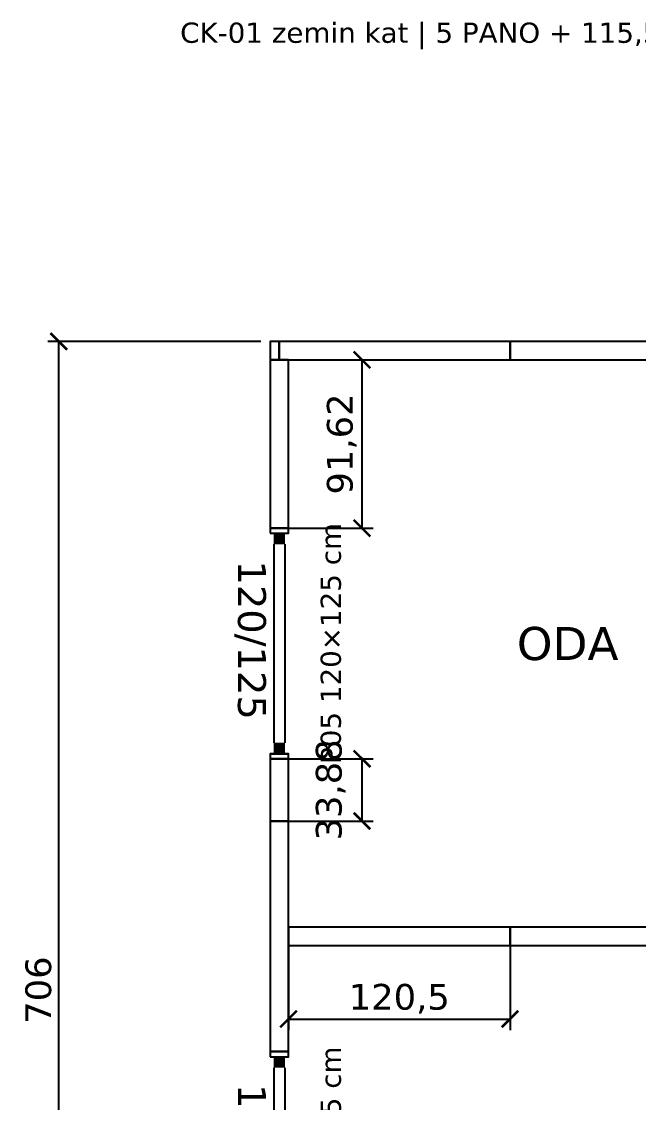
# Model space of a CAD drawing. Header units: centimetres. Extents: x -135 to 4099, y -1210 to 1044.
# Drawn here: x 1971 to 2306, y 292 to 880 of the extents above; entities that cross this region are included whole.
import ezdxf
from ezdxf.enums import TextEntityAlignment as Align

# ---------------------------------------------------------------- set-up
doc = ezdxf.new("R2010")
doc.units = ezdxf.units.CM
for name, color, linetype in [('MONTAJ_OZEL_OLCU', 6, 'Continuous'), ('MONTAJ_OZEL_PANO', 6, 'Continuous'), ('MONTAJ_STANDART', 7, 'Continuous'), ('MONTAJ_YAZI', 4, 'Continuous'), ('ODA_ADLARI', 7, 'Continuous'), ('OLCULER', 7, 'Continuous'), ('PENCERE', 10, 'Continuous')]:
    doc.layers.add(name, color=color, linetype=linetype)
doc.styles.add('PORTMAN', font='DejaVuSans.ttf')
doc.styles.get("Standard").update_dxf_attribs({"font": 'DejaVuSans.ttf'})
doc.dimstyles.new('PORTMAN', dxfattribs={"dimtxt": 14, "dimasz": 9, "dimexe": 6, "dimexo": 5, "dimgap": 4, "dimtad": 1, "dimtxsty": 'PORTMAN', "dimblk": 'ARCHTICK', "dimcen": 2.5, "dimazin": 3, "dimtfac": 0.5, "dimtmove": 2, "dimatfit": 3})

# ---------------------------------------------------------------- blocks, each defined once
blk = doc.blocks.new('BOM_D01_1255p0_DIS_DOLU')
blk.add_lwpolyline([(0, 0), (10, 0), (10, 125.5), (0, 125.5)], close=True)
blk = doc.blocks.new('MNT_BOM_D01_1255p0_DIS_DOLU')
blk.add_blockref('BOM_D01_1255p0_DIS_DOLU', (0, 0))
blk = doc.blocks.new('BOM_I14_1205p0_IC_DOLU')
blk.add_lwpolyline([(0, 0), (10, 0), (10, 120.5), (0, 120.5)], close=True)
blk = doc.blocks.new('MNT_BOM_I14_1205p0_IC_DOLU')
blk.add_blockref('BOM_I14_1205p0_IC_DOLU', (0, 0))
blk = doc.blocks.new('_ARCHTICK')
at = {"color": 0, "linetype": 'BYBLOCK', "const_width": 0.15}
blk.add_lwpolyline([(-0.5, -0.5), (0.5, 0.5)], dxfattribs=at)
blk = doc.blocks.new('BOM_I15_1255p0_IC_DOLU')
blk.add_lwpolyline([(0, 0), (10, 0), (10, 125.5), (0, 125.5)], close=True)
blk = doc.blocks.new('MNT_BOM_I15_1255p0_IC_DOLU')
blk.add_blockref('BOM_I15_1255p0_IC_DOLU', (0, 0))
blk = doc.blocks.new('kaynak-pencere-120x125')
at = {"layer": 'PENCERE', "color": 1}
for p, q in [((53387.01, 8192.86), (53397.01, 8192.86)), ((53389.01, 8186.86), (53389.01, 8078.86)), ((53395.01, 8186.86), (53395.01, 8078.86)), ((53387.01, 8072.86), (53397.01, 8072.86))]:
    blk.add_line(p, q, dxfattribs=at)
for points in [[(53389.01, 8192.86), (53389.01, 8186.86), (53395.01, 8192.86), (53395.01, 8186.86)], [(53389.01, 8072.86), (53389.01, 8078.86), (53395.01, 8072.86), (53395.01, 8078.86)]]:
    blk.add_solid(points, dxfattribs=at)
at = {"layer": 'PENCERE', "color": 0, "lineweight": 25}
blk.add_text('120/125', height=15.217, rotation=270, dxfattribs=at).set_placement((53369.52, 8178.03))
blk = doc.blocks.new('BOM_P05_PENCERE_1200x1250')
at = {"layer": 'PENCERE'}
blk.add_blockref('kaynak-pencere-120x125', (0, 0), dxfattribs=at)
blk = doc.blocks.new('BOM_D13_1255p0_DIS_P120x125')
for points in [[(0, 122.75), (10, 122.75), (10, 125.5), (0, 125.5)], [(0, 0), (10, 0), (10, 2.75), (0, 2.75)]]:
    blk.add_lwpolyline(points, close=True)
at = {"layer": 'PENCERE'}
blk.add_blockref('BOM_P05_PENCERE_1200x1250', (-53387.006, -8070.111), dxfattribs=at)
blk = doc.blocks.new('MNT_BOM_D13_1255p0_DIS_P120x125')
blk.add_blockref('BOM_D13_1255p0_DIS_P120x125', (0, 0))
blk = doc.blocks.new('BOM_D14_338p8_DIS_DOLU')
blk.add_lwpolyline([(0, 0), (10, 0), (10, 33.875), (0, 33.875)], close=True)
blk = doc.blocks.new('MNT_BOM_D14_338p8_DIS_DOLU')
blk.add_blockref('BOM_D14_338p8_DIS_DOLU', (0, 0))
blk = doc.blocks.new('BOM_D15_916p2_DIS_DOLU')
blk.add_lwpolyline([(0, 0), (10, 0), (10, 91.625), (0, 91.625)], close=True)
blk = doc.blocks.new('MNT_BOM_D15_916p2_DIS_DOLU')
blk.add_blockref('BOM_D15_916p2_DIS_DOLU', (0, 0))
blk = doc.blocks.new('BOM_B02_DIS_KOSE_50x100')
blk.add_lwpolyline([(0, 0), (5, 0), (5, 10), (0, 10)], close=True)
blk = doc.blocks.new('MNT_BOM_B02_DIS_KOSE_50x100')
blk.add_blockref('BOM_B02_DIS_KOSE_50x100', (0, 0))

msp = doc.modelspace()

# ---------------------------------------------------------------- block references
at = {"layer": 'MONTAJ_OZEL_PANO'}
for name, p in [('MNT_BOM_D15_916p2_DIS_DOLU', (2106, 604.375)), ('MNT_BOM_D14_338p8_DIS_DOLU', (2106, 445))]:
    msp.add_blockref(name, p, dxfattribs=at)
at = {"layer": 'MONTAJ_OZEL_PANO', "rotation": 270}
msp.add_blockref('MNT_BOM_I14_1205p0_IC_DOLU', (2116, 387.25), dxfattribs=at)
at = {"layer": 'MONTAJ_STANDART'}
for name, p in [('MNT_BOM_B02_DIS_KOSE_50x100', (2106, 696)), ('MNT_BOM_D13_1255p0_DIS_P120x125', (2106, 478.875)), ('MNT_BOM_D01_1255p0_DIS_DOLU', (2106, 319.5)), ('MNT_BOM_D13_1255p0_DIS_P120x125', (2106, 194))]:
    msp.add_blockref(name, p, dxfattribs=at)
at = {"layer": 'MONTAJ_STANDART', "rotation": 270}
for name, p in [('MNT_BOM_D01_1255p0_DIS_DOLU', (2111, 706)), ('MNT_BOM_D01_1255p0_DIS_DOLU', (2236.5, 706)), ('MNT_BOM_I15_1255p0_IC_DOLU', (2236.5, 387.25))]:
    msp.add_blockref(name, p, dxfattribs=at)

# ---------------------------------------------------------------- texts
at = {"layer": 'MONTAJ_YAZI', "style": 'PORTMAN'}
for p in [(2139, 541.625), (2139, 256.75)]:
    msp.add_text('P05 120×125 cm', height=11, rotation=90, dxfattribs=at).set_placement(p, align=Align.MIDDLE_CENTER)
msp.add_text('ODA', height=18, dxfattribs=at).set_placement((2267.875, 541.625), align=Align.MIDDLE_CENTER)
at = {"layer": 'ODA_ADLARI', "style": 'PORTMAN'}
msp.add_text('CK-01 zemin kat | 5 PANO + 115,5 cm x 5 PANO + 58,5 cm | 753 × 706 cm | Standart dışı panolar mor ve ölçülü', height=11, dxfattribs=at).set_placement((2482.5, 874), align=Align.MIDDLE_CENTER)

# ---------------------------------------------------------------- dimensions: what is measured, and where the dimension line sits
at = {"layer": 'MONTAJ_OZEL_OLCU'}
for base, p1, p2 in [((2156, 604.375), (2106, 604.375), (2106, 696)), ((2156, 445), (2106, 445), (2106, 478.875))]:
    msp.add_linear_dim(base=base, p1=p1, p2=p2, angle=90, dimstyle='PORTMAN', override={"dimtxt": 14, "dimasz": 9, "dimexe": 6, "dimexo": 5, "dimdec": 2, "dimzin": 8, "dimdsep": 44}, dxfattribs=at).render()
msp.add_linear_dim(base=(2116, 337.25), p1=(2116, 387.25), p2=(2236.5, 387.25), dimstyle='PORTMAN', override={"dimtxt": 14, "dimasz": 9, "dimexe": 6, "dimexo": 5, "dimdec": 2, "dimzin": 8, "dimdsep": 44}, dxfattribs=at).render()
at = {"layer": 'OLCULER'}
msp.add_linear_dim(base=(1991, 0), p1=(2106, 0), p2=(2106, 706), angle=90, dimstyle='PORTMAN', override={"dimtxt": 14, "dimasz": 9, "dimexe": 6, "dimexo": 5, "dimdec": 2, "dimzin": 8, "dimdsep": 44}, dxfattribs=at).render()

doc.saveas('drawing.dxf')
